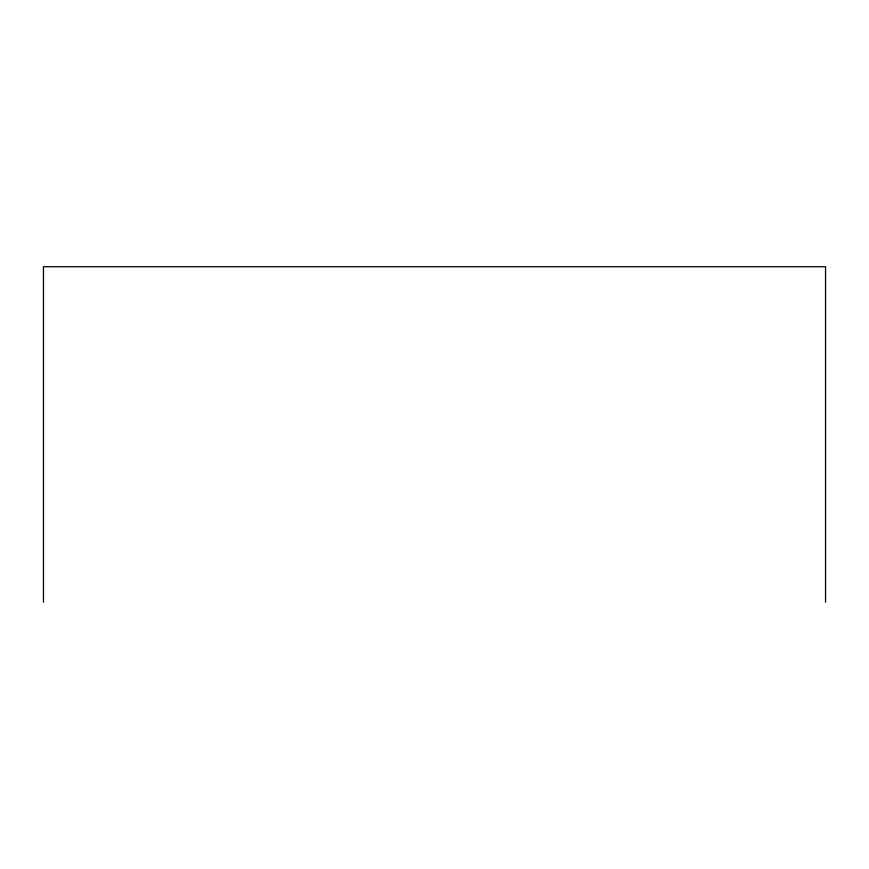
<?xml version="1.0" encoding="UTF-8"?>
<svg xmlns="http://www.w3.org/2000/svg" width="869" height="869" viewBox="0 0 869 869"><rect width="100%" height="100%" fill="white"/><g stroke="black" fill="none" stroke-linecap="round" stroke-linejoin="round"><path stroke-width="1.3" d="M825.55 602.271L825.55 266.729L43.45 266.729L43.45 602.271"/></g></svg>
